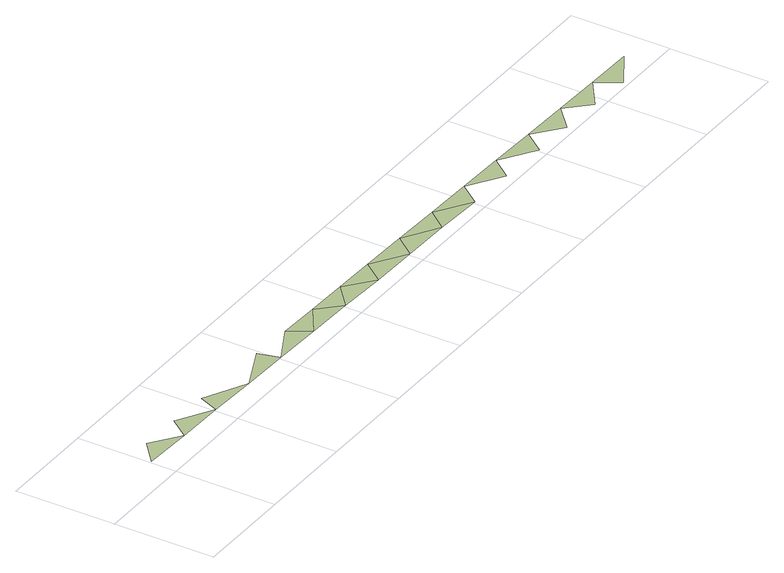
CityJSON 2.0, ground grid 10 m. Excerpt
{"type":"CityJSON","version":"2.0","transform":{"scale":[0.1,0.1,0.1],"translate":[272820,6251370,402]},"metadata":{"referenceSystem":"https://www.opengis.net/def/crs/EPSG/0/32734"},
"CityObjects":{
"terrain1":{"type":"TINRelief","geometry":[{"type":"CompositeSurface","lod":"1","boundaries":[[[0,1,2]],[[1,3,4]],[[5,3,6]],[[7,6,8]],[[9,8,10]],[[10,11,9]],[[11,10,12]],[[12,13,11]],[[14,13,12]],[[13,14,15]],[[15,14,16]],[[16,17,15]],[[18,17,16]],[[17,18,19]],[[19,18,20]],[[21,19,20]],[[21,22,23]],[[24,25,23]],[[25,26,27]],[[28,29,27]],[[30,31,29]]]}]}
},
"vertices":[
[3,27,3],[53,25,3],[25,46,3],[103,24,3],[68,45,3],[111,44,3],[153,22,3],[197,42,3],[203,21,3],[240,40,3],[253,19,3],[283,39,3],[303,18,3],[326,38,3],[353,16,3],[369,37,3],[403,15,3],[419,36,3],[453,14,3],[469,34,3],[503,12,3],[519,33,3],[553,11,3],[569,32,3],[603,9,3],[619,30,3],[646,8,3],[669,29,3],[690,7,3],[719,28,3],[733,5,3],[769,27,3]
]}
